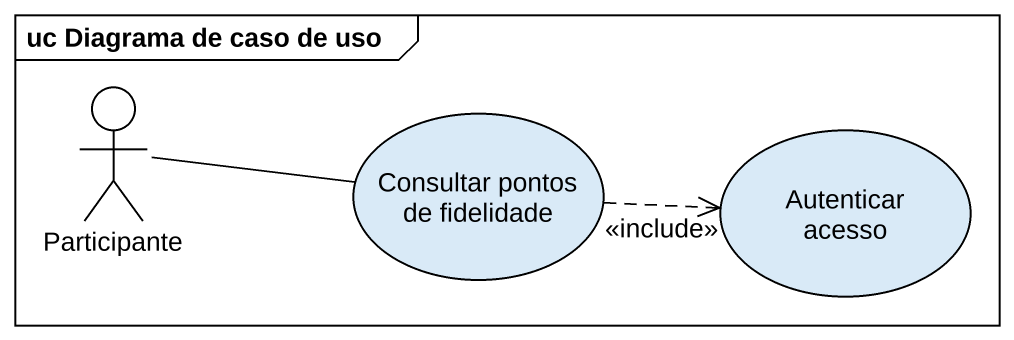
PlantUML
@startuml
mainframe uc Diagrama de caso de uso
actor Participante
usecase "Consultar pontos de fidelidade" as Consultar_pontos_de
usecase "Autenticar acesso" as Autenticar_acesso
Participante -right- Consultar_pontos_de
Consultar_pontos_de .right.> Autenticar_acesso : <<include>>
@enduml
